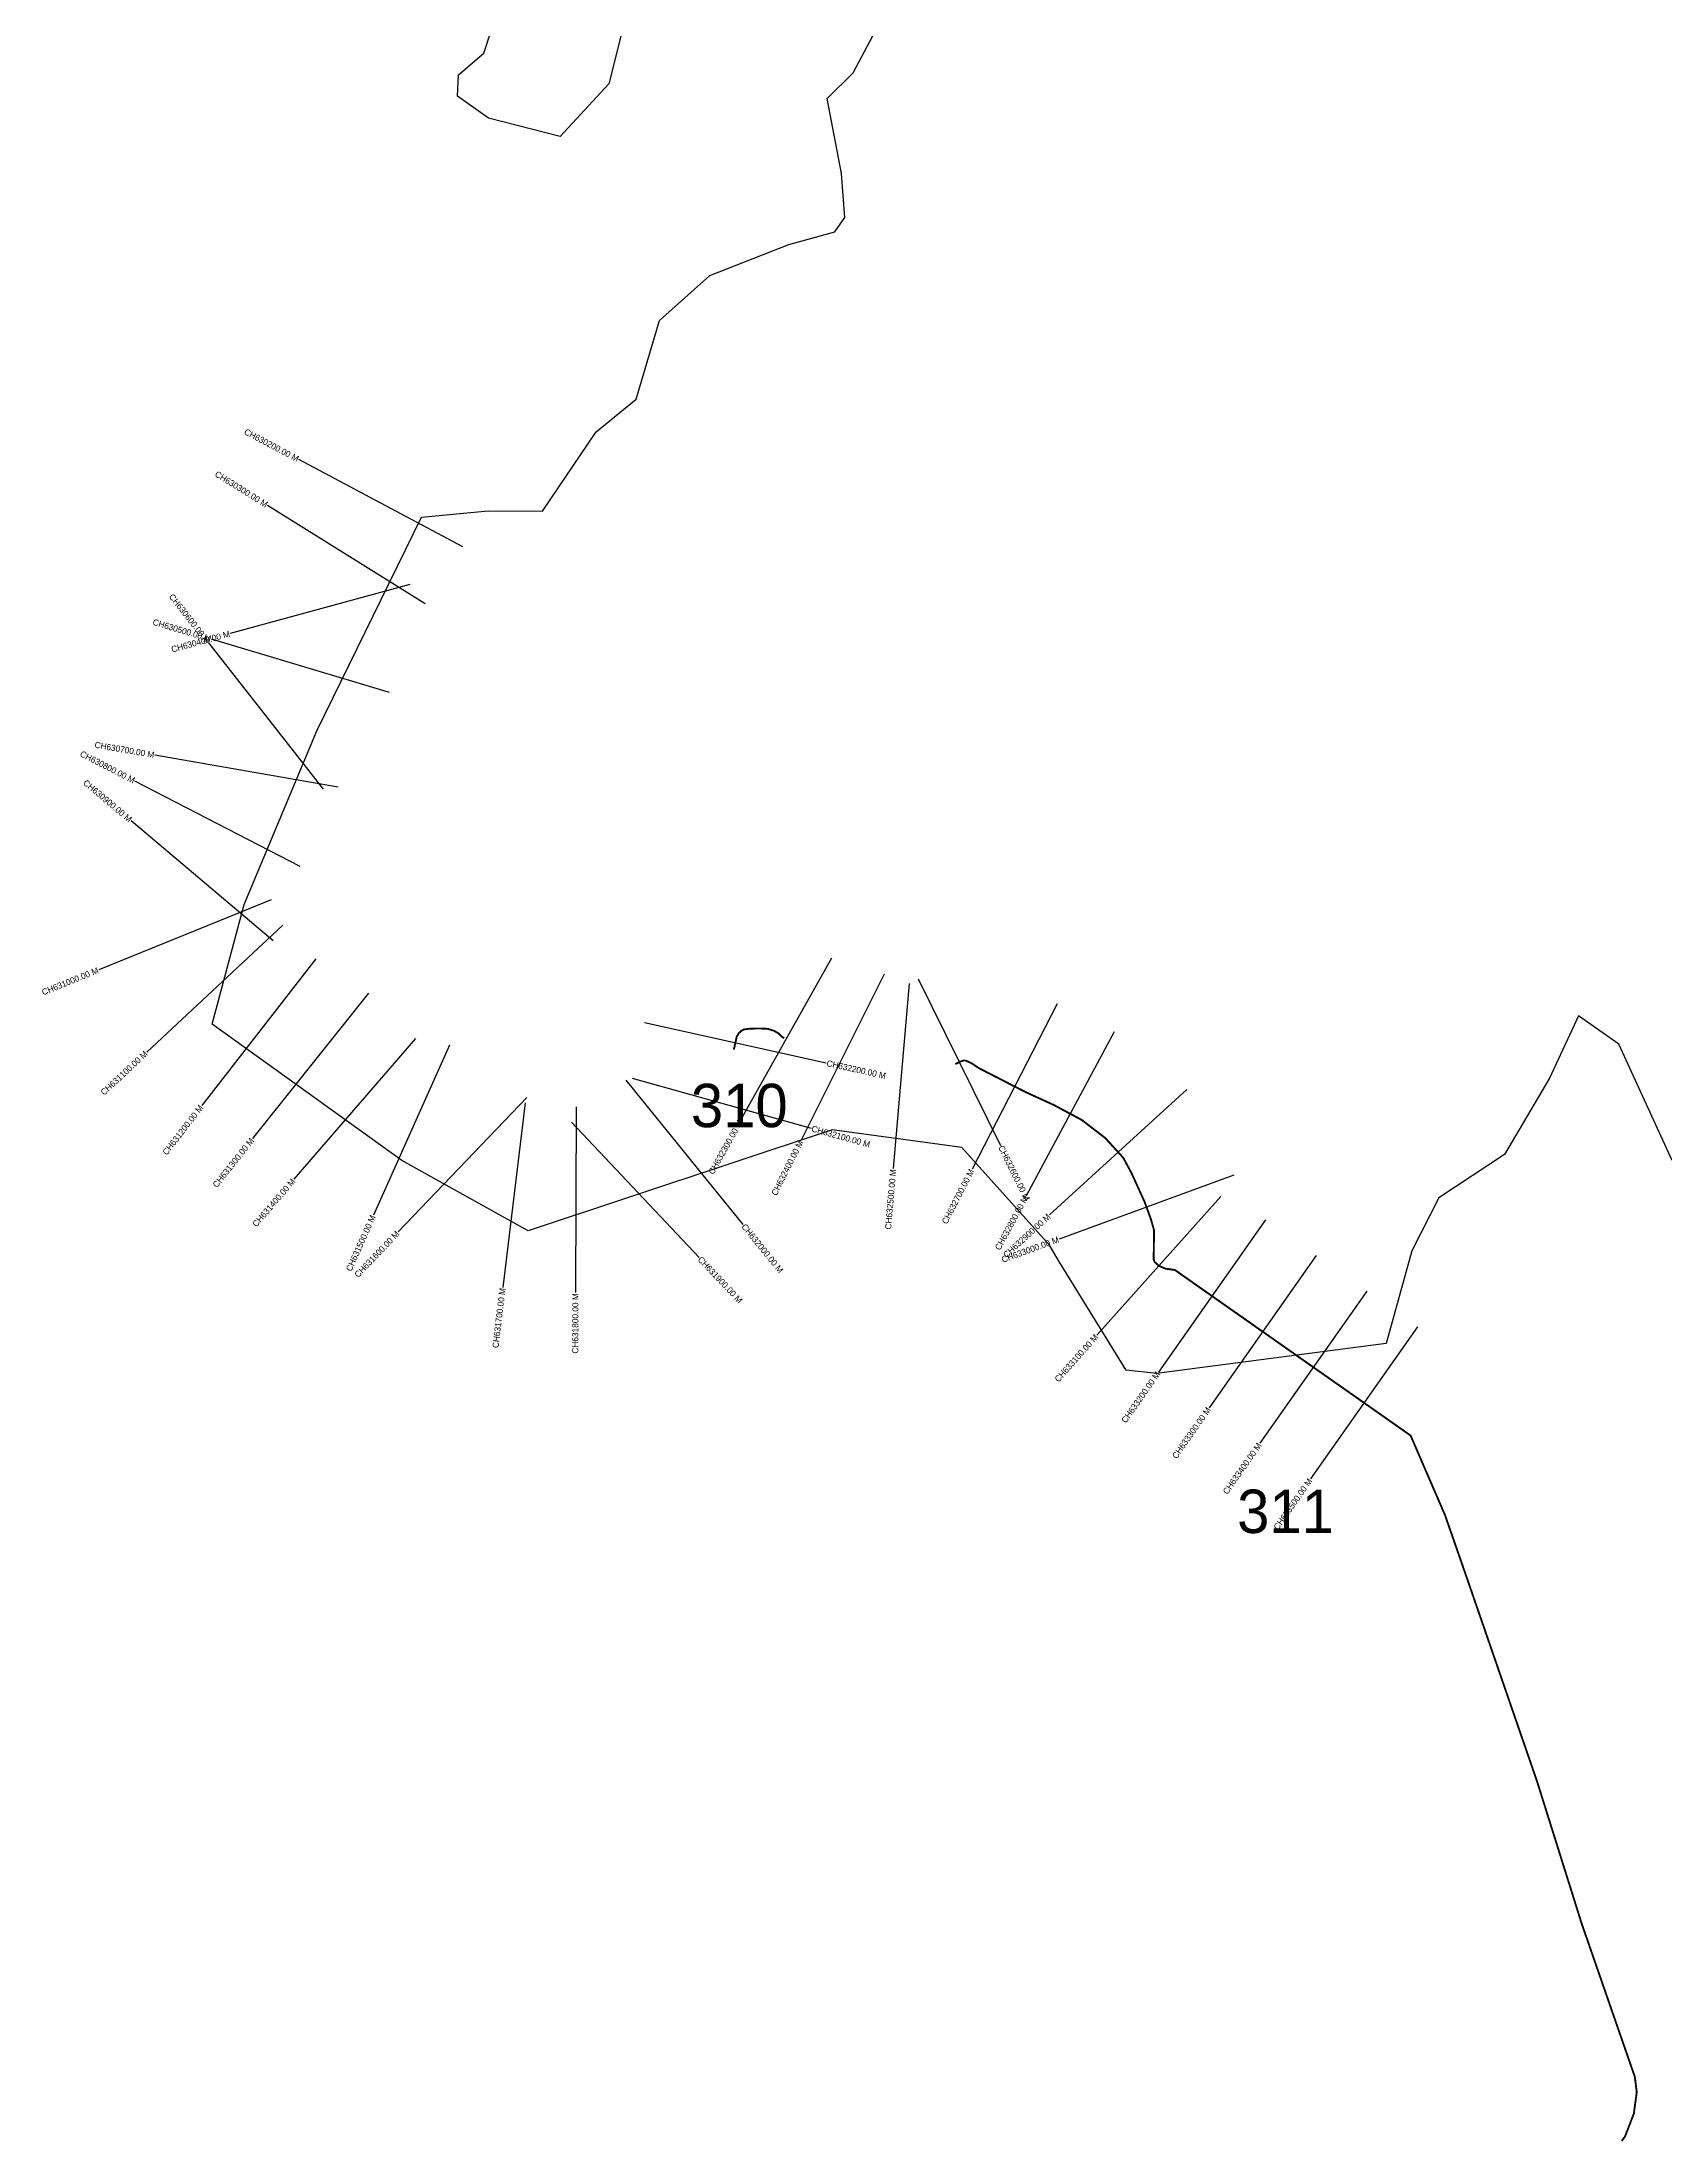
# Model space of a CAD drawing. Header units: metres. Extents: x 325511 to 333768, y 1807947 to 1815015.
# Drawn here: x 325511 to 328131, y 1807947 to 1811335 of the extents above; entities that cross this region are included whole.
import ezdxf
from ezdxf.enums import TextEntityAlignment as Align

# ---------------------------------------------------------------- set-up
doc = ezdxf.new("R2010")
doc.units = ezdxf.units.M
for name, color, linetype in [('CS', 134, 'Continuous'), ('CSMark', 6, 'Continuous'), ('NATURALLY PROTECTED', 3, 'Continuous')]:
    doc.layers.add(name, color=color, linetype=linetype)

msp = doc.modelspace()

# ---------------------------------------------------------------- linework, layer by layer
at = {"color": 6}
for points in [[(326445.7, 1811346.8), (326425.8, 1811267.4), (326347.4, 1811182.4), (326231.9, 1811212.2), (326181.7, 1811247.9), (326183.1, 1811282.3), (326224, 1811317.1), (326245.8, 1811382.7)], [(328140.7, 1809530.5), (328054.7, 1809718.3), (327989.6, 1809763.8), (327943.3, 1809663.3), (327870.5, 1809540.1), (327764.7, 1809470.3), (327720.9, 1809385.1), (327679.4, 1809235.6), (327309.3, 1809187.2), (327260.1, 1809192.3), (327152.5, 1809366.8), (327136.8, 1809394), (326994.9, 1809551.7), (326786.2, 1809580.4), (326295.5, 1809417.3), (326091.6, 1809530.7), (325785.8, 1809750.8), (325837.4, 1809943.4), (325955, 1810223.9), (326123.6, 1810568.3), (326231, 1810578.9), (326318.8, 1810578.2), (326405.5, 1810706), (326469.7, 1810759.1), (326507.7, 1810886), (326588.4, 1810958.2), (326716.1, 1811008.2), (326790.1, 1811028.6), (326806.6, 1811052.2), (326800.8, 1811122.8), (326778, 1811244.1), (326819.8, 1811285.5), (326861.4, 1811363.4)]]:
    msp.add_lwpolyline(points, dxfattribs=at)
at = {"layer": 'CS'}
for p, q in [((326190.5, 1810520.6), (325925.6, 1810661.3)), ((326129.7, 1810428.5), (325875.2, 1810587.4)), ((326104.6, 1810460.1), (325815.2, 1810380.9)), ((325965.7, 1810129.8), (325780.3, 1810365.6)), ((326072.2, 1810285.6), (325784.8, 1810371.6)), ((325989, 1810133.1), (325693.5, 1810184.8)), ((325927.6, 1810004.8), (325661.1, 1810142.7)), ((325884.3, 1809885), (325655.2, 1810078.6)), ((325880.9, 1809951.1), (325602.9, 1809838.4)), ((325899.9, 1809910.1), (325680.3, 1809705.7)), ((325953, 1809856.2), (325769.1, 1809619.2)), ((326785.1, 1809857.2), (326638.3, 1809595.5)), ((326869.9, 1809831.5), (326735.8, 1809563.2)), ((326924.7, 1809824), (327057.6, 1809555)), ((326037.9, 1809800.6), (325851, 1809566)), ((326910.3, 1809816.4), (326884.5, 1809517.5)), ((327148.8, 1809783.5), (327011.6, 1809516.7)), ((326113.7, 1809727.6), (325917.9, 1809500.3)), ((326483.4, 1809753.1), (326776.3, 1809688.2)), ((327241, 1809738.2), (327098.9, 1809473.9)), ((326168.6, 1809716.6), (326046, 1809442.7)), ((326453.1, 1809660.5), (326642.1, 1809427.5)), ((326463.2, 1809663.5), (326752.1, 1809582.8)), ((326293.5, 1809632.1), (326086, 1809415.4)), ((326290.8, 1809623.7), (326254.5, 1809325.9)), ((327358.2, 1809645.1), (327136.6, 1809442.9)), ((326365.5, 1809592.5), (326571.2, 1809374.2)), ((326372.9, 1809617.5), (326371.8, 1809317.5)), ((327433.8, 1809507.2), (327152.1, 1809404)), ((327412.7, 1809472.8), (327213, 1809248.9)), ((327484.7, 1809434.9), (327312.2, 1809189.4)), ((327566.5, 1809377.4), (327394.1, 1809131.9)), ((327648.3, 1809319.9), (327475.9, 1809074.4)), ((327730.2, 1809262.5), (327557.7, 1809017))]:
    msp.add_line(p, q, dxfattribs=at)
at = {"layer": 'NATURALLY PROTECTED', "const_width": 3, "flags": 128}
for points in [[(326627.4, 1809709.6), (326628.5, 1809714.4), (326632.1, 1809730.7), (326635.8, 1809736.5), (326639.5, 1809739.8), (326643.6, 1809742.1), (326652.6, 1809743.2), (326666.7, 1809743.7), (326681.9, 1809743.1), (326692.3, 1809739.9), (326699.2, 1809735.9), (326704.9, 1809730.2), (326708.8, 1809728)], [(326984.5, 1809686.2), (326993, 1809690.4), (326998.5, 1809692.1), (327001.9, 1809691.7), (327010.9, 1809687.5), (327022.6, 1809679.7), (327097.8, 1809641.1), (327143.6, 1809620.2), (327188.8, 1809595.9), (327226.5, 1809566.9), (327255.5, 1809535.1), (327268.9, 1809510.2), (327289.5, 1809464.9), (327300.2, 1809435.8), (327305.2, 1809418.2), (327305, 1809401.1), (327304.7, 1809381.1), (327304.6, 1809371), (327306.4, 1809366.6), (327313.3, 1809360.5), (327323.8, 1809356.1), (327338.7, 1809354.1), (327719, 1809087), (327774.6, 1808958.4), (327806.6, 1808866.4), (327922.8, 1808529.6), (327994.7, 1808300.4), (328058.2, 1808117.2), (328080.6, 1808052.8), (328083.8, 1808027.9), (328079.1, 1807993), (328064.9, 1807956.2), (328059.5, 1807948.8)]]:
    msp.add_lwpolyline(points, dxfattribs=at)

# ---------------------------------------------------------------- texts
at = {"char_height": 70, "attachment_point": 1}
for s, width, insert in [('310', 322.765, (326558.1, 1809654.4)), ('311', 95.172, (327439.2, 1808999.7))]:
    msp.add_mtext_dynamic_manual_height_columns(s, width=width, gutter_width=1, heights=[0], dxfattribs=dict(at, insert=insert))
at = {"layer": 'CSMark'}
for s, rotation, p in [('CH630200.00 M', 332.0269, (325924.7, 1810661.8)), ('CH630300.00 M', 328.0087, (325874.4, 1810587.9)), ('CH630600.00 M', 308.1904, (325779.6, 1810366.4)), ('CH630500.00 M', 343.3375, (325783.8, 1810371.9)), ('CH630400.00 M', 15.3042, (325814.2, 1810380.7)), ('CH630700.00 M', 350.0932, (325692.5, 1810184.9)), ('CH630800.00 M', 332.6285, (325660.3, 1810143.1)), ('CH630900.00 M', 319.8072, (325654.4, 1810079.3)), ('CH631000.00 M', 22.0648, (325602, 1809838.1)), ('CH631100.00 M', 42.9435, (325679.5, 1809705)), ('CH631200.00 M', 52.1985, (325768.5, 1809618.4)), ('CH632300.00 M', 60.7048, (326637.8, 1809594.6)), ('CH631300.00 M', 51.4522, (325850.4, 1809565.2)), ('CH632400.00 M', 63.4504, (326735.4, 1809562.3)), ('CH632700.00 M', 62.7943, (327011.2, 1809515.8)), ('CH631400.00 M', 49.2477, (325917.2, 1809499.6)), ('CH632500.00 M', 85.065, (326884.4, 1809516.5)), ('CH632800.00 M', 61.7373, (327098.4, 1809473)), ('CH631500.00 M', 65.8921, (326045.6, 1809441.8)), ('CH631600.00 M', 46.2331, (326085.3, 1809414.7)), ('CH632900.00 M', 42.3751, (327135.9, 1809442.2)), ('CH633000.00 M', 20.115, (327151.1, 1809403.7)), ('CH631700.00 M', 83.0508, (326254.4, 1809324.9)), ('CH631800.00 M', 89.7979, (326371.8, 1809316.5)), ('CH633100.00 M', 48.2582, (327212.3, 1809248.2)), ('CH633200.00 M', 54.9157, (327311.7, 1809188.6)), ('CH633300.00 M', 54.9157, (327393.5, 1809131.1)), ('CH633400.00 M', 54.9157, (327475.3, 1809073.6)), ('CH633500.00 M', 54.9157, (327557.1, 1809016.2))]:
    msp.add_text(s, height=10, rotation=rotation, dxfattribs=at).set_placement(p, align=Align.MIDDLE_RIGHT)
for s, rotation, p in [('CH632200.00 M', 347.506, (326777.3, 1809688)), ('CH632100.00 M', 344.3782, (326753.1, 1809582.5)), ('CH632600.00 M', 296.3003, (327058, 1809554.1)), ('CH632000.00 M', 309.0473, (326642.8, 1809426.7)), ('CH631900.00 M', 313.2979, (326571.9, 1809373.5))]:
    msp.add_text(s, height=10, rotation=rotation, dxfattribs=at).set_placement(p, align=Align.MIDDLE_LEFT)

doc.saveas('drawing.dxf')
